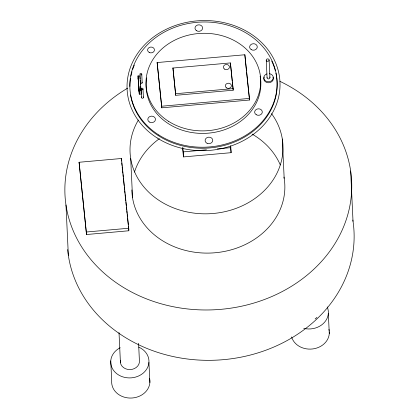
<?xml version="1.0" encoding="UTF-8"?>
<svg xmlns="http://www.w3.org/2000/svg" width="419" height="419" viewBox="0 0 419 419"><rect width="100%" height="100%" fill="white"/><g stroke="black" fill="none" stroke-linecap="round" stroke-linejoin="round"><path stroke-width="0.63" d="M157.141 62.557L244.848 54.758L249.431 98.423L249.504 100.021L161.802 107.819L157.141 62.557L161.802 107.819M172.942 68.035L230.403 62.923L233.1 88.608L233.179 90.211L175.713 95.317L172.942 68.035L175.713 95.317M175.64 93.72L233.1 88.608M161.724 106.222L249.431 98.423M230.68 145.728L231.12 152.684L183.491 156.916L183.255 151.882L206.426 149.819M217.367 148.85L230.879 147.645M79.086 162.268L121.431 158.502L128.748 228.24L128.869 230.759L86.529 234.525L79.086 162.268L86.529 234.525M86.408 232.006L128.748 228.24M138.034 75.975L139.941 75.849L141.02 90.263L141.198 94.081L139.291 94.207L138.034 75.975L139.291 94.207M139.108 90.389L141.02 90.263M246.472 71.125L244.848 54.758M246.608 72.408L249.504 100.021M232.231 81.218L230.403 62.923M232.367 82.501L233.179 90.211M230.649 148.211L231.12 152.684M182.784 147.409L183.255 151.882M182.553 147.975L183.491 156.916M121.751 162.96L122.023 165.542M122.159 166.83L122.427 169.417M122.563 170.706L122.835 173.288M122.971 174.582L123.244 177.164M123.38 178.457L124.124 185.559M124.26 186.848L124.532 189.435M124.668 190.724L124.935 193.306M125.072 194.599L125.752 201.057M125.889 202.346L126.224 205.577M126.36 206.866L126.632 209.453M126.768 210.741L127.041 213.323M127.177 214.617L127.444 217.199M127.58 218.493L128.261 224.951M128.397 226.239L128.801 230.115M138.836 86.848L138.741 85.769L138.867 88.262M139.014 90.373L139.113 91.452L138.982 88.959M140.166 80.296L140.496 84.68M140.59 85.937L140.92 90.321M138.883 87.487L138.967 89.729M350.651 170.947L353.023 221.3M328.334 313.47L329.287 333.608M282.317 139.04L284.171 178.316M269.108 59.954L269.936 77.578M266.248 60.21L267.081 77.834M143.005 88.98A0.958 0.812 -2.7 0 1 141.575 89.703A0.958 0.812 -2.7 0 1 141.57 88.294A0.958 0.812 -2.7 0 1 143.005 88.98L143.408 97.449M141.769 74.111L142.177 82.7M141.093 89.006L141.496 97.475M139.941 75.849L140.093 79.034M148.928 362.414L149.876 382.552M130.691 158.482L132.545 197.758M138.584 343.266L139.386 360.272A9.564 8.129 -2.7 0 1 129.916 369.595A9.564 8.129 -2.7 0 1 120.426 360.534M121.431 158.502L121.547 161.022M119.006 332.576L120.426 362.66M110.747 360.906L111.7 381.044A19.133 16.262 -2.7 0 0 132.111 398.008A19.133 16.262 -2.7 0 0 149.531 378.32M65.977 204.996L68.349 255.349M352.829 220.048A143.492 121.955 -2.7 0 1 225.851 359.434A143.492 121.955 -2.7 0 1 67.663 249.562M279.923 81.333A143.492 121.955 -2.7 0 1 320.483 262.551A143.492 121.955 -2.7 0 1 103.1 272.271A143.492 121.955 -2.7 0 1 127.659 88.142M271.507 113.601A76.53 65.045 -2.7 0 1 209.662 213.727A76.53 65.045 -2.7 0 1 138.396 120.017M138.794 347.168A19.133 16.262 -2.7 0 1 144.796 371.601A19.133 16.262 -2.7 0 1 115.366 372.481A19.133 16.262 -2.7 0 1 120.216 347.728M316.905 317.366A9.564 8.129 -2.7 0 1 315.146 318.89M327.213 306.907A19.133 16.262 -2.7 0 1 323.159 323.693A19.133 16.262 -2.7 0 1 303.754 328.37M329.297 331.79A19.133 16.262 -2.7 0 1 312.935 348.917A19.133 16.262 -2.7 0 1 291.603 336.923M328.941 329.381A19.133 16.262 -2.7 0 1 329.172 330.57M283.962 177.085A76.53 65.045 -2.7 0 1 214.764 252.788A76.53 65.045 -2.7 0 1 131.859 189.938M134.483 172.089A76.53 65.045 -2.7 0 1 159.419 138.668M252.029 134.043A76.53 65.045 -2.7 0 1 280.274 164.897M260.12 76.064A57.398 48.782 -2.7 0 1 203.692 133.399A57.398 48.782 -2.7 0 1 146.77 77.903M275.911 73.168A73.66 62.604 -2.7 0 1 215.23 147.284A73.66 62.604 -2.7 0 1 130.555 94.972M129.89 86.476A73.66 62.604 -2.7 0 1 130.487 78.625M130.917 76.138A73.66 62.604 -2.7 0 1 131.964 71.796M132.723 69.329A73.66 62.604 -2.7 0 1 134.331 65.102M271.737 61.122A73.66 62.604 -2.7 0 1 275.309 70.701M141.8 82.171A0.958 0.812 -2.7 0 1 141.821 83.46A0.958 0.812 -2.7 0 1 140.349 83.166M143.125 96.878A0.958 0.812 -2.7 0 1 143.125 98.03A0.958 0.812 -2.7 0 1 141.774 98.046A0.958 0.812 -2.7 0 1 141.774 96.899M273.073 77.243A4.782 4.064 -2.7 0 1 268.38 82.763A4.782 4.064 -2.7 0 1 264.242 77.044M269.354 73.676A4.782 4.064 -2.7 0 1 272.68 79.662A4.782 4.064 -2.7 0 1 264.876 80.359A4.782 4.064 -2.7 0 1 266.893 73.896M269.684 76.991A1.435 1.22 -2.7 0 1 268.82 78.892A1.435 1.22 -2.7 0 1 267.097 77.515M138.15 77.834L138.527 83.496L138.15 77.834M168.6 121.363A57.398 48.782 -2.7 0 0 260.278 87.534A57.398 48.782 -2.7 0 0 181.207 37.364A57.398 48.782 -2.7 0 0 168.6 121.363M158.869 135.012A73.66 62.604 -2.7 0 0 276.524 91.599A73.66 62.604 -2.7 0 0 175.048 27.209A73.66 62.604 -2.7 0 0 158.869 135.012M140.255 74.901A0.958 0.812 -2.7 0 0 141.774 74.32A0.958 0.812 -2.7 0 0 140.444 73.498A0.958 0.812 -2.7 0 0 140.255 74.901M266.756 61.033A1.435 1.22 -2.7 0 0 269.092 60.273A1.435 1.22 -2.7 0 0 267.186 58.943A1.435 1.22 -2.7 0 0 266.756 61.033M224.369 69.02A3.038 2.582 -2.7 0 0 229.371 67.585A3.038 2.582 -2.7 0 0 225.474 64.636A3.038 2.582 -2.7 0 0 224.369 69.02M226.517 87.864A3.038 2.582 -2.7 0 0 231.377 86.099A3.038 2.582 -2.7 0 0 227.213 83.423A3.038 2.582 -2.7 0 0 226.517 87.864M196.312 30.582A3.829 3.252 -2.7 0 0 202.566 28.633A3.829 3.252 -2.7 0 0 197.538 25.025A3.829 3.252 -2.7 0 0 196.312 30.582M207.096 143.293A3.829 3.252 -2.7 0 0 212.752 140.286A3.829 3.252 -2.7 0 0 206.939 137.662A3.829 3.252 -2.7 0 0 207.096 143.293M149.321 52.516A3.425 2.912 -2.7 0 0 154.449 49.919A3.425 2.912 -2.7 0 0 149.305 47.473A3.425 2.912 -2.7 0 0 149.321 52.516M251.243 49.646A3.829 3.252 -2.7 0 0 257.266 47.211A3.829 3.252 -2.7 0 0 251.856 44.026A3.829 3.252 -2.7 0 0 251.243 49.646M149.284 121.981A3.829 3.252 -2.7 0 0 155.428 119.792A3.829 3.252 -2.7 0 0 150.206 116.388A3.829 3.252 -2.7 0 0 149.284 121.981M256.255 114.733A3.829 3.252 -2.7 0 0 262.289 112.329A3.829 3.252 -2.7 0 0 256.905 109.113A3.829 3.252 -2.7 0 0 256.255 114.733M157.177 137.982A76.53 65.045 -2.7 0 0 279.415 92.877A76.53 65.045 -2.7 0 0 173.99 25.983A76.53 65.045 -2.7 0 0 157.177 137.982"/></g></svg>
